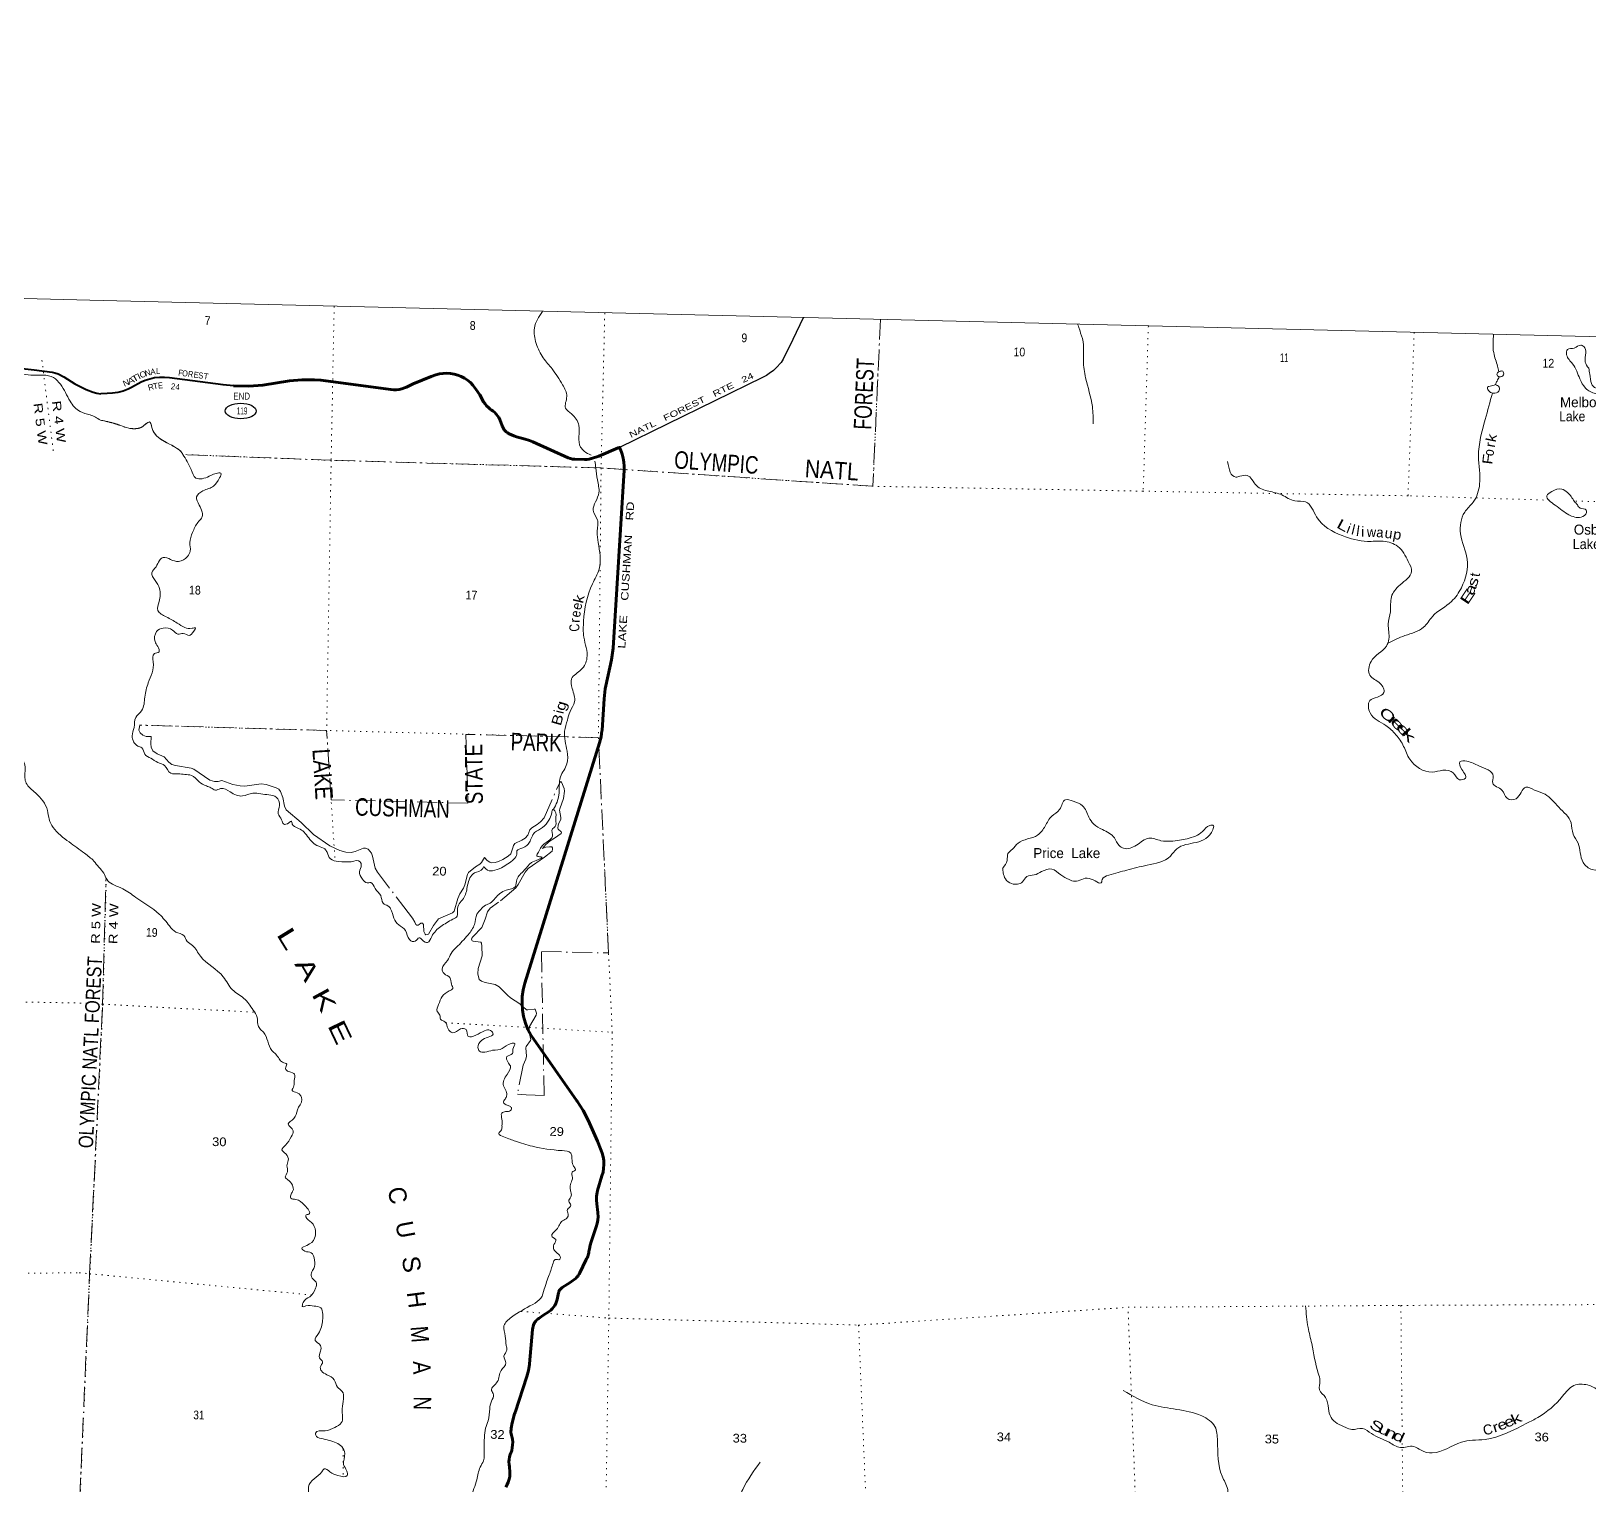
# Model space of a CAD drawing. Header units: feet. Extents: x -751810 to -497223, y -177792 to 12311.
# Drawn here: x -560806 to -529671, y -16741 to 12311 of the extents above; entities that cross this region are included whole.
import ezdxf
from ezdxf.enums import TextEntityAlignment as Align

# ---------------------------------------------------------------- set-up
doc = ezdxf.new("R2010")
doc.units = ezdxf.units.FT
doc.header["$LTSCALE"] = 80
doc.linetypes.add('DOT_DASHED', pattern=[7.7, 5, -1.2, 0.3, -1.2])
doc.linetypes.add('DOTTED', pattern=[1.5, 0.3, -1.2])
for name, color, linetype, lineweight in [('17', 7, 'Continuous', 25), ('23', 7, 'Continuous', 70), ('26', 7, 'Continuous', 40), ('29', 7, 'Continuous', 25), ('39', 7, 'Continuous', 13), ('4', 7, 'Continuous', 13), ('44', 7, 'DOT_DASHED', 13), ('6', 7, 'DOTTED', 25), ('7', 7, 'DOTTED', 13)]:
    doc.layers.add(name, color=color, linetype=linetype, lineweight=lineweight)
for name, color, linetype in [('27', 7, 'Continuous'), ('30', 7, 'Continuous'), ('41', 7, 'Continuous')]:
    doc.layers.add(name, color=color, linetype=linetype)

msp = doc.modelspace()

# ---------------------------------------------------------------- linework, layer by layer
at = {"layer": '17'}
msp.add_ellipse((-556616.65, 4719.72), major_axis=(-309.24, 1), ratio=0.500121, dxfattribs=at)
at = {"layer": '23'}
for points in [[(-551915.1, 5157.06), (-551974.66, 5234.89), (-552026.43, 5287.89), (-552083.45, 5335.18), (-552145.11, 5376.25), (-552210.72, 5410.65), (-552279.57, 5438), (-552350.9, 5458.01), (-552423.93, 5470.45), (-552497.86, 5475.19), (-552571.88, 5472.17), (-552643.71, 5461.73), (-552717.32, 5441.94), (-552813.29, 5406.46), (-553171.03, 5260.6), (-553304.08, 5199.25), (-553344.13, 5181.38), (-553396.83, 5163.56), (-553451.1, 5151.34), (-553506.36, 5144.87), (-553561.99, 5144.2), (-553617.38, 5149.35), (-555012.99, 5334.04), (-555144.4, 5344.84), (-555392.82, 5345.3), (-555639.93, 5319.79), (-556176.22, 5237.7), (-556457.43, 5214.43), (-556763.05, 5219.97)], [(-549612.68, -11881.95), (-549513.26, -11585.81), (-549493.14, -11518.59), (-549480.14, -11449.64), (-549474.43, -11379.7), (-549476.06, -11309.56), (-549476.79, -11300.67), (-549498.88, -11124.15), (-549505.26, -11048.56), (-549503.7, -10972.72), (-549494.22, -10897.46), (-549486.44, -10859.89), (-549396.44, -10566.37), (-549375.69, -10491.98), (-549362.83, -10415.83), (-549357.99, -10338.76), (-549361.24, -10261.6), (-549372.54, -10185.2), (-549391.76, -10110.41), (-549410.58, -10057.54), (-549488.2, -9872.52), (-549672.06, -9450.78), (-549772.76, -9256.43), (-549893.22, -9073.68), (-549898.54, -9066.49), (-550768.15, -7828.78), (-550813.36, -7757.93), (-550876.18, -7638.16), (-550926.14, -7512.47), (-550962.69, -7382.26), (-550985.43, -7248.94), (-550994.1, -7113.97), (-550988.62, -6978.83), (-550969.05, -6845.01), (-550935.59, -6713.97), (-549444.19, -1909.96), (-549413.94, -1791.63), (-549396.22, -1670.79), (-549395.11, -1658.23), (-549350.68, -1031.28), (-549345.53, -964.76), (-549329.41, -832.03), (-549317.61, -772.87), (-549203.8, -256.35), (-549171.24, -21.32), (-548953.82, 3538.31), (-548950.82, 3618.84), (-548956.26, 3699.24), (-548970.07, 3778.63), (-548992.1, 3856.14), (-549007.13, 3896.4), (-549034.66, 3966.1), (-549044.53, 3991.06), (-549069.54, 3980.58), (-549456.49, 3818.35), (-549606.99, 3769.07), (-549609.15, 3768.42), (-549652.96, 3757.9), (-549697.64, 3752.01), (-549742.68, 3750.82), (-549936.78, 3754.2), (-549939.48, 3754.33), (-549984.51, 3759.01), (-550028.81, 3768.37), (-550071.88, 3782.3), (-550780.76, 4101.59), (-550845.09, 4128.97), (-550929.49, 4155.87), (-551102.07, 4204.42), (-551160.46, 4224.14), (-551249.66, 4263.02), (-551260.92, 4268.97), (-551285.73, 4284.58), (-551308.77, 4302.69), (-551329.8, 4323.11), (-551348.57, 4345.62), (-551364.89, 4369.96), (-551365.38, 4370.88), (-551378.54, 4395.8), (-551388.64, 4420.88), (-551440.37, 4549.32), (-551459.51, 4587.99), (-551482.58, 4624.44), (-551509.34, 4658.28), (-551539.49, 4689.14), (-551572.7, 4716.67), (-551581.21, 4722.38), (-551606.46, 4739.33), (-551631.21, 4756.94), (-551667.3, 4786.65), (-551702.72, 4822.65), (-551734.19, 4862.15), (-551761.35, 4904.72), (-551838.91, 5043.08), (-551915.1, 5157.06)], [(-551319.77, -16785.77), (-551291.21, -16736.51), (-551268.82, -16684.37), (-551252, -16630.18), (-551240.93, -16574.52), (-551235.75, -16518.02), (-551236.49, -16461.28), (-551243.17, -16404.93), (-551247.9, -16380.72), (-551254.6, -16331.34), (-551256.11, -16281.54), (-551252.39, -16231.86), (-551243.51, -16182.83), (-551229.55, -16135), (-551222.06, -16115.03), (-551219.33, -16108.29), (-551201.13, -16054.46), (-551188.65, -15999.04), (-551182.04, -15942.61), (-551181.36, -15885.8), (-551186.63, -15829.23), (-551192.78, -15798.52), (-551197.79, -15773.45), (-551206.3, -15748.52), (-551206.68, -15747.41), (-551212.8, -15720.51), (-551216.09, -15693.12), (-551216.49, -15665.53), (-551214, -15638.05), (-551208.66, -15610.99), (-551208.3, -15609.6), (-551188.91, -15504.92), (-551142.13, -15321.02), (-551133.62, -15294.37), (-550900.21, -14578.81), (-550866.85, -14458.16), (-550846.29, -14334.68), (-550844.71, -14319.93), (-550785.29, -13633.78), (-550781.43, -13603.63), (-550774.45, -13574.05), (-550764.42, -13545.37), (-550751.44, -13517.89), (-550735.66, -13491.92), (-550717.25, -13467.73), (-550696.41, -13445.61), (-550673.38, -13425.79), (-550657.93, -13414.63), (-550575.26, -13358.02), (-550454.7, -13278.75), (-550421.1, -13252.46), (-550390.43, -13222.81), (-550363.03, -13190.11), (-550339.19, -13154.73), (-550319.18, -13117.06), (-550303.23, -13077.49), (-550292.11, -13039.14), (-550263.27, -12905.48), (-550260.4, -12890.62), (-550255.99, -12876.14), (-550250.09, -12862.21), (-550242.77, -12848.97), (-550234.1, -12836.56), (-550224.19, -12825.13), (-550213.13, -12814.8), (-550201.06, -12805.68), (-550192.49, -12800.31), (-550035.16, -12694.73), (-549980.95, -12659.87), (-549955.9, -12643.76), (-549930.95, -12624.2), (-549927.91, -12621.82), (-549902.32, -12597.03), (-549879.46, -12569.7), (-549870.29, -12556.06), (-549854.32, -12531.02), (-549841.95, -12506.06), (-549715.89, -12251.63), (-549703.61, -12226.85), (-549692.83, -12201.63), (-549681.65, -12175.48), (-549666.44, -12126.22), (-549660.35, -12101.08), (-549656.16, -12076.22), (-549647.1, -12022.33), (-549632.84, -11948.84), (-549612.68, -11881.95)]]:
    msp.add_lwpolyline(points, dxfattribs=at)
at = {"layer": '26'}
for points in [[(-561229.51, 5598.6), (-560745.26, 5543.28), (-560385.45, 5496.69), (-560331, 5484.58), (-560268.38, 5463.34), (-560149.48, 5399.82), (-559933.96, 5260.44), (-559707.63, 5149.26), (-559566.6, 5095.08), (-559496.01, 5076.92), (-559409.94, 5064.18)], [(-556763.05, 5219.97), (-556968.64, 5241.82), (-558040.17, 5382.1), (-558139.16, 5391.78), (-558238.62, 5391.06), (-558337.45, 5379.95), (-558434.59, 5358.57), (-558528.96, 5327.15), (-558604.82, 5293.5), (-558799.71, 5186.81), (-558870.05, 5152.98), (-558970.12, 5115.56), (-559073.57, 5088.81), (-559179.24, 5073.01), (-559285.98, 5068.35), (-559409.94, 5064.18)]]:
    msp.add_lwpolyline(points, dxfattribs=at)
at = {"layer": '29'}
msp.add_lwpolyline([(-545372.04, 6582.99), (-545579.49, 6147.2), (-545774.38, 5755.21), (-545816.92, 5687.87), (-545911.9, 5584.92), (-545968.29, 5531.49), (-546054.36, 5466.12), (-546110.75, 5432.49), (-546188.91, 5386.93), (-549044.53, 3991.06)], dxfattribs=at)
at = {"layer": '39'}
for points in [[(-573582.11, 7280.68), (-573154.33, 6860.13), (-573071.31, 6738.13), (-572936.29, 6605.31), (-572857.54, 6407.2), (-572650.16, 6110.2), (-572515.89, 5932.68), (-572233.38, 5819.43), (-571644.66, 5475.18), (-571068.6, 5209.53), (-570731.07, 5060.95), (-570425.83, 4861.91), (-570346.45, 4657), (-570252.67, 4595.05), (-570071.52, 4574.11), (-569843.74, 4568.6), (-569466.22, 4470.02), (-568957.56, 4500.52), (-568905.92, 4451.33), (-568840.14, 4403.93), (-568593.7, 4555.44), (-568079.25, 4569.71), (-567766.06, 4734.31), (-567589.04, 4832.43), (-567062.8, 4953.42), (-566832.45, 4982.14), (-566451.98, 5192.09), (-566027.03, 5409.43), (-565741.41, 5489.74), (-565419.69, 5557.4), (-564995.74, 5587.19), (-564573.22, 5528.26), (-563992.66, 5390.26), (-563535.02, 5383.23), (-563304.41, 5303.04), (-563069.31, 5376.07), (-562944.16, 5384.23), (-562459.27, 5441.31), (-561508.02, 5281.49), (-561383.62, 5368.31), (-561200.68, 5458.27), (-560811.81, 5438.18), (-560356.9, 5386.82), (-560219.9, 5253.62), (-560025.7, 4915.85), (-559829.39, 4709.14), (-559626.8, 4641.49), (-559423.13, 4537.55)], [(-550587.9, 6710.89), (-550745.46, 6378.47), (-550710.55, 6069.71), (-550570.75, 5781.29), (-550391.59, 5560.65), (-550183.94, 5242.85), (-550099.48, 5009.76), (-550123.55, 4778.57), (-550004.93, 4661.7), (-549860.08, 4433.61), (-549823.32, 3997.94), (-549752.35, 3916.14), (-549614.33, 3839.1)], [(-539825.46, 6257.94), (-539840.73, 6317.75), (-539866.31, 6388.47), (-539884.36, 6439.62), (-539890.38, 6451.66)], [(-539825.46, 6257.94), (-539811.76, 6224.4), (-539774.06, 5726.28), (-539729.72, 5381.11), (-539594.82, 4806.77), (-539578.62, 4462.09)], [(-531574.84, 6254.73), (-531573.09, 5885.64), (-531495.25, 5618.43), (-531467.03, 5505.15)], [(-529672.6, 5574.62), (-529742.85, 5698.7), (-529731.67, 5881.78), (-529773.74, 6007.38), (-529833.55, 6036.62), (-529961.24, 5976.41), (-530094.43, 5946.5), (-530114.28, 5844.13), (-529996.77, 5662.84), (-529849.17, 5360.18), (-529737.69, 5178.99), (-529534.45, 5072.73), (-529453.72, 5091.47), (-529425.06, 5121.18), (-529518.66, 5173.16), (-529617.56, 5267.53), (-529652.53, 5455.44), (-529672.6, 5574.62)], [(-531461.05, 5403.72), (-531506.42, 5318.53), (-531537.77, 5248.59)], [(-531467.03, 5505.15), (-531392.5, 5513.92), (-531377.66, 5441.16), (-531460.75, 5402.33), (-531508.13, 5453.5), (-531467.03, 5505.15)], [(-531599.47, 5078.74), (-531742.76, 4549.25), (-531875.88, 3820.48), (-531853.39, 3256.16), (-531982.13, 2899.9), (-532152.46, 2697.43), (-532234.24, 2265.84), (-532102.19, 1760.03), (-532218.55, 1188.05), (-532416.25, 913.56), (-532795.31, 614.02), (-532973.92, 397.6), (-533346.69, 230.88), (-533685.93, 77.19)], [(-531537.77, 5248.59), (-531464.28, 5196.96), (-531469.71, 5114.47), (-531584.96, 5076.2), (-531678.48, 5132.21), (-531695.43, 5198.96), (-531644.91, 5214.2), (-531537.77, 5248.59)], [(-559423.11, 4537.54), (-559055.3, 4442.61), (-558897.43, 4387.5), (-558575.38, 4410.09), (-558471.47, 4490.86), (-558443.16, 4500.44), (-558398.39, 4415.07), (-558336.6, 4266.97), (-557941.04, 4004.3), (-557794.32, 3884.93), (-557773.85, 3850.71)], [(-557773.85, 3850.71), (-557609.09, 3549.39), (-557513.48, 3380.56), (-557249.54, 3414.24), (-557057.41, 3481.38), (-557013.29, 3474.57), (-557038.93, 3386.4), (-557160.44, 3217.32), (-557373.16, 3122.34), (-557499.83, 3003.7), (-557446.39, 2837.62), (-557398.56, 2578.99), (-557472.39, 2493.67), (-557578.38, 2292.1), (-557634.12, 2089.65), (-557624.96, 1920.31), (-557681.12, 1810.52), (-557859.67, 1714.94), (-558019.87, 1751.97), (-558165.92, 1792.77), (-558241.35, 1731.65), (-558309.82, 1607.97), (-558396.3, 1488.64), (-558326.57, 1334.36), (-558238.93, 1169.69), (-558249.34, 914.09), (-558272.51, 735.25), (-558105.87, 605.46), (-557888.84, 482.86), (-557733.56, 393.55), (-557589.07, 378.95), (-557520.63, 383.8), (-557553.86, 321.94), (-557649.91, 230.97), (-557765.78, 273.27), (-557874.55, 261.06), (-557979.72, 341.44), (-558170.03, 381.01), (-558297.85, 312.74), (-558329.44, 111.89), (-558274.86, 12.25), (-558250.52, -92.9), (-558343.63, -129.55), (-558366.49, -290.28), (-558390.45, -515.43), (-558464.18, -711.52), (-558533.39, -996.31), (-558598.38, -1269.09), (-558715.32, -1406.02), (-558748.88, -1604.83), (-558785.98, -1775.37), (-558672.84, -1976.73), (-558595.04, -2012.33), (-558534.88, -2138.24), (-558415.64, -2218.87), (-558272.32, -2301.92), (-558138.7, -2364.67), (-558016.69, -2517.85), (-557868.1, -2528.49), (-557733.69, -2544.93), (-557599.31, -2563.38), (-557450.69, -2688.82), (-557303.38, -2773.96), (-557211.52, -2809.8), (-557123.92, -2859.66), (-557018.79, -2825.24), (-556826.96, -2893.03), (-556581.07, -2973.84), (-556377.08, -2918.98), (-556216.47, -2931.85), (-556058.01, -2952.73), (-555904.05, -3001.74), (-555840.46, -3161.95), (-555867.44, -3328.65), (-555799.21, -3452.69), (-555764.41, -3533.86), (-555655.44, -3509.57), (-555610.7, -3480.14), (-555585.51, -3534.96), (-555490.32, -3611.13), (-555378.81, -3673.5), (-555185.65, -3898.4), (-555058.34, -3977.15), (-554938.68, -4033.61), (-554891.55, -4098.88), (-554825.43, -4228.93), (-554659.52, -4284.18), (-554412.32, -4288.49)], [(-549538.23, 3714.7), (-549518.85, 3581.78), (-549488.76, 3343.6), (-549456.97, 3087.26), (-549524.39, 2907.17), (-549573.58, 2734.82), (-549488.36, 2546.03), (-549492.54, 2302.41), (-549471.98, 2094.6), (-549455.04, 1558.57), (-549586.69, 1266.82), (-549764.4, 516.66), (-549757.73, 202.35), (-549696.61, -219.64), (-549809.08, -447.29), (-550005.29, -635.2), (-549992.49, -826.76), (-549944.76, -1091.43), (-550035.17, -1288.27), (-550087.68, -1458.92), (-550143.8, -1678.08), (-550094.39, -2079.73), (-550096.66, -2329.43), (-550225.83, -2593.04), (-550256.16, -2955.03), (-550294.78, -3097.36), (-550363.63, -3239.16)], [(-536891.63, 3708.39), (-536728.06, 3399.41), (-536645.38, 3414.09), (-536502.35, 3431.74), (-536314.84, 3229.08), (-536067.49, 3116.02), (-535805.39, 3042.98), (-535548.13, 2921.69), (-535331.35, 2901.8), (-535111.33, 2601.91), (-534599.03, 2230.47), (-534096.45, 2112.96), (-533782.79, 2115.56), (-533489.01, 2013.77), (-533279.07, 1712.04), (-533214.12, 1513.53), (-533441.87, 1245.6), (-533616.88, 1004.95), (-533638.03, 709.25), (-533680.53, 458.24), (-533667.52, 161.95), (-533718.2, 19.84), (-534024.98, -284.99), (-534047.83, -562.53), (-533841.58, -727.24), (-533766.27, -907.8), (-533896.45, -996.16), (-534048.46, -1068.04), (-534040.61, -1313.89), (-533729.26, -1563), (-533527.41, -1749.8), (-533372.57, -1982.09), (-533250.34, -2240), (-532804.4, -2495.49), (-532588.7, -2460.98), (-532380.51, -2512.94), (-532254.17, -2648.06), (-532139.09, -2619.86), (-532208.51, -2447.45), (-532248.06, -2291.69), (-532111.15, -2279.97), (-531867.52, -2374.84), (-531583.5, -2577.16), (-531591.92, -2715.98), (-531407.39, -2858.16), (-531305.64, -3021.06), (-531126.88, -3030.21), (-530931.95, -2799.98), (-530755.99, -2855.41), (-530546.34, -2939.62), (-530273.35, -3198.14), (-530025.43, -3512.61), (-529987.03, -3734.83), (-529887.6, -3915.81), (-529785.63, -4300.25), (-529603.15, -4444.41), (-529361.77, -4436.52), (-529070.29, -4437.57), (-528846.34, -4507.93), (-528546.51, -4624.98)], [(-529965.44, 2917.16), (-530095.15, 3090.61), (-530212.59, 3159.12), (-530408.4, 3112.18), (-530510.41, 3025.33), (-530342.75, 2837.12), (-530072.6, 2647.13), (-529824.12, 2600.51), (-529720, 2693.36), (-529723.22, 2739.74), (-529843.19, 2778.08), (-529900.33, 2845.53), (-529965.44, 2917.16)], [(-561084.68, -2124.62), (-560929.14, -2358.94), (-560931.18, -2611.01), (-560904.64, -2716.29), (-560718.25, -2912.77), (-560479.88, -3263.32), (-560444.4, -3439.33), (-560366.35, -3601.87), (-560048.39, -3893.14), (-559739.47, -4119.73), (-559638.49, -4195.93)], [(-541387.36, -4414.51), (-541298.28, -4260.97), (-541281.9, -4126.32), (-541191.95, -4039.27), (-541079.31, -3918.37), (-540688.53, -3756), (-540538.67, -3575.33), (-540406.59, -3376.22), (-540249.5, -3242), (-540133.6, -3048.66), (-539977.32, -3079.57), (-539789.89, -3169.44), (-539663.12, -3397.22), (-539567.03, -3537.86), (-539391.96, -3645.64), (-539153.55, -3810.91), (-539059.71, -3965.61), (-538970.17, -4019.53), (-538713.79, -3957.53), (-538466.15, -3818.85), (-538223.73, -3867.38), (-538028.92, -3878.82), (-537849.67, -3859.79), (-537702.4, -3830.13), (-537392.29, -3682.46), (-537245.48, -3562.16), (-537175.21, -3567.41), (-537186.64, -3647.77), (-537520.69, -3901.77), (-537906.87, -4029.99), (-538036, -4174.76), (-538501.53, -4357.99), (-538905.27, -4455.7), (-539266.88, -4558.16), (-539399.07, -4646.49), (-539407.91, -4692.66), (-539657.99, -4621.84), (-539942.43, -4679.33), (-540060.46, -4645.05), (-540225.64, -4547.51), (-540402.65, -4435.67), (-540608.57, -4486.47), (-540760.48, -4552.3), (-540905.8, -4586.02), (-540990, -4689.29), (-541207.74, -4725.78), (-541332.74, -4628.94), (-541376.92, -4509.35), (-541387.46, -4420.55)], [(-554412.32, -4288.49), (-554229.4, -4289.66), (-554206.45, -4358.53), (-554242.83, -4486.8), (-554185.06, -4634.83), (-554091.87, -4710.97), (-554019.42, -4706.19), (-553928.94, -4822.57), (-553818.77, -4963.45), (-553769.14, -5117.38), (-553671.6, -5173.46), (-553622.25, -5226.68), (-553555.16, -5417.17), (-553456.88, -5547.78), (-553324.16, -5662.88), (-553242.85, -5845.55), (-553128.78, -5875.74), (-553049.19, -5806.63), (-552987.65, -5852.01), (-552881.96, -5902.19), (-552799.5, -5782.78), (-552619.19, -5584.51), (-552375.39, -5435.69), (-552291.92, -5374.71), (-552283.24, -5219.78), (-552148.7, -4994.54), (-552082.29, -4756.02), (-551945.43, -4512.69), (-551781.02, -4420.89), (-551762.38, -4388.99), (-551714.87, -4432.11), (-551586.83, -4468.58), (-551406.86, -4407.27), (-551158.67, -4236.36), (-551096.65, -4136.74), (-551095.54, -4072.31), (-550979.92, -4011.89), (-550847.31, -3899.4), (-550743.48, -3705.84), (-550582.94, -3605.92), (-550457.73, -3455.04), (-550401.01, -3313.03), (-550375.69, -3242.98), (-550339.92, -3267.77), (-550320.89, -3447.35), (-550329.3, -3586.17), (-550388.41, -3633.48), (-550386.91, -3780.53), (-550466.88, -3871.78), (-550611.75, -3996.14), (-550667.81, -4099.9), (-550701.14, -4167.8), (-550647.22, -4188.87), (-550595.07, -4195.82), (-550664.26, -4244.97), (-550808.03, -4304.9), (-550949.39, -4459.54), (-551097.34, -4646.28), (-551127.83, -4782.71), (-551314.07, -4858.01), (-551529.87, -5015.38), (-551634.16, -5118.29), (-551727.33, -5158.96), (-551817.18, -5239.98), (-551895.21, -5335.29), (-551944.99, -5541.87), (-552073.18, -5749.1), (-552308.72, -6002.8), (-552411.25, -6119.84), (-552482.07, -6263.62), (-552593.42, -6426.83), (-552550.87, -6524.24), (-552437.66, -6604.76), (-552403.72, -6736.27), (-552379.05, -6821.28), (-552450.25, -6870.4), (-552588.85, -6980.77), (-552664.03, -7144.61), (-552692.47, -7279.06), (-552637.48, -7354.53), (-552620.77, -7435.39), (-552535.21, -7487.23), (-552473.25, -7625.26), (-552382.15, -7705.39), (-552222.03, -7629.63), (-552113.67, -7641.59), (-552067.79, -7779.34), (-551920.63, -7755.72), (-551742.18, -7666.18), (-551625.47, -7660.16), (-551572.45, -7733.58), (-551669.96, -7792.31), (-551803.81, -7860.47), (-551874.59, -8002.23), (-551845.66, -8073.23), (-551739.41, -8091.19), (-551583.97, -8053.62)], [(-554893.7, -14541.62), (-555004.9, -14461.14), (-555025.9, -14396.32), (-554981.73, -14282.29), (-555040.68, -14202.72), (-555022.35, -14072.13), (-555024.34, -13953.26), (-555129.2, -13854.76), (-555064.51, -13716.92), (-554981.57, -13452.51), (-554977.42, -13327.71), (-555013.54, -13206.24), (-555151.59, -13167.59), (-555312.34, -13162.78), (-555378.97, -13179.74), (-555369.51, -13097.33), (-555238.85, -12980.78), (-555121.4, -12813.64), (-555111.25, -12690.96), (-555186.28, -12611.11), (-555202.53, -12504.08), (-555154.83, -12418.31), (-555141.91, -12251.37), (-555209.7, -12101.15), (-555333.82, -12070.79), (-555397.17, -12013.3), (-555295.64, -11954.65), (-555140.45, -11814.35), (-555121.85, -11667.65), (-555201.39, -11499.1), (-555313.97, -11382.34), (-555315.53, -11356.13), (-555254.79, -11331.01), (-555338.24, -11156.35), (-555513.13, -11038.5), (-555615.15, -11008.53), (-555609.78, -10930.07), (-555572.47, -10864.26), (-555675.22, -10642.94), (-555726.65, -10593.71), (-555682.54, -10483.71), (-555692.53, -10362.69), (-555666.65, -10260.43), (-555714.62, -10126.66), (-555793.66, -10046.74), (-555723.74, -9955.31), (-555606.22, -9784.15), (-555568.04, -9668), (-555670.2, -9529.27), (-555553.78, -9422.54), (-555484.38, -9244.5), (-555394.48, -9042.64), (-555488.6, -8904.05), (-555586.32, -8858.04), (-555554.62, -8767.96), (-555548.77, -8661.32), (-555540.6, -8536.59), (-555654.26, -8482.25), (-555723.53, -8418.61), (-555697.96, -8334.46), (-555779.7, -8294.77), (-555848.91, -8227.1), (-555917.69, -8135.28), (-555992.79, -8059.45), (-556163.43, -7693.95), (-556236.55, -7620.17), (-556275.33, -7536.92), (-556287.09, -7401.78), (-556368.94, -7251.32), (-556551.91, -7018.53), (-556782.18, -6847.36), (-556964.7, -6588.4), (-557422.05, -6177.63), (-557583.19, -5961.34), (-557686.32, -5878.98), (-557754.73, -5765), (-557912.36, -5695.8), (-558040.89, -5570.7), (-558243.96, -5337.57), (-558714.64, -5001.09), (-558973.04, -4829.42), (-559178.53, -4737.23), (-559295.41, -4636.51), (-559355.68, -4516.63), (-559456.14, -4396.05), (-559554.56, -4273.5), (-559639.84, -4194.86)], [(-551583.97, -8053.62), (-551388.44, -8022.78), (-551211.76, -7919.11), (-551141.45, -7922.35), (-551177.55, -8034.51), (-551187.11, -8122.96), (-551296.71, -8183.49), (-551280.42, -8288.5), (-551225.52, -8370.02), (-551292.74, -8538.03), (-551364.97, -8764.35), (-551312.57, -8874.02), (-551302.17, -8970.88), (-551331.34, -9030.79), (-551364.7, -9100.7), (-551313.18, -9143.89), (-551237.29, -9173.41), (-551203.81, -9214.28), (-551243, -9272), (-551325.57, -9280.63), (-551398.48, -9311.59), (-551396.53, -9432.47), (-551394.75, -9563.41), (-551406.22, -9645.78), (-551457.7, -9717.39), (-551356.38, -9787.63), (-551124.63, -9872.23), (-550786.64, -9974.79), (-550193.06, -10061.65), (-550021.08, -10115), (-549998.18, -10185.89), (-549986.45, -10323.04), (-549953.36, -10386.06), (-549928.27, -10446.91), (-549993.41, -10494.12), (-549987.16, -10598.96), (-550017.2, -10709.2), (-550031.3, -10827.79), (-550012.58, -10908.67), (-550015.9, -10985.15), (-550059.66, -11075.02), (-550016.76, -11152.3), (-550086.61, -11239.7), (-550072.08, -11330.59), (-550095.57, -11410.74), (-550182.89, -11461.58), (-550306.58, -11640.69), (-550401.2, -11765.93), (-550367.69, -11804.78), (-550320.05, -11839.85), (-550355.94, -11939.93), (-550355.66, -12040.63), (-550290.47, -12108.23), (-550227.75, -12201.97), (-550240.36, -12233.97), (-550328.89, -12238.47), (-550372.31, -12308.21), (-550450.71, -12542.49), (-550550.17, -12832.79), (-550615.51, -13008.89), (-550780.51, -13134.92), (-551205.04, -13389.35), (-551354.79, -13563.98), (-551328.2, -13771.89), (-551309.3, -13959.52), (-551296.72, -14046.34), (-551355.13, -14170.2), (-551315.24, -14305.83), (-551412.29, -14455.2), (-551488.54, -14681.46), (-551602.08, -14854.7), (-551561.33, -14940), (-551605.74, -15068.12), (-551638.58, -15224.65), (-551672.77, -15459.69), (-551723.59, -15609.86), (-551746.86, -15794.75), (-551750.83, -16026.29), (-551766.93, -16261.66), (-551829.36, -16385.44), (-551898.03, -16638.01), (-552010.69, -16994.55), (-552026.44, -17209.78), (-551973.16, -17502.74), (-552021.24, -17844.29), (-552109.65, -18076.38), (-552242.66, -18329.84), (-552218.53, -18563.89), (-552124.03, -18680.34), (-552082.65, -18729.39), (-552104.81, -19083.48), (-552082.51, -19307.43), (-552023.21, -19483.68), (-552089.63, -19722.19), (-552150.01, -19844), (-552161.79, -19944.5), (-552025.44, -19964.99)], [(-535332.44, -13164.35), (-535282.43, -13594.53), (-535210.19, -13916.35), (-535078.82, -14509.35), (-535045.5, -14659.12), (-535053.04, -14840.32), (-534931.33, -14997.89), (-534875.12, -15212.59), (-534824.32, -15394.95), (-534530.37, -15596.23), (-534406.35, -15634.96), (-534194.6, -15612.97), (-534017.51, -15717.23), (-533664.64, -15889.46), (-533437.25, -15994.72), (-533169.14, -15971.82), (-533025.74, -16049.22), (-532801.39, -16104.05), (-532217.62, -15889.95), (-531999.49, -15849.94), (-531743.56, -15832.85), (-530910.11, -15508.85), (-530690.53, -15394.32), (-530195.23, -14968.9), (-529969.71, -14755.76), (-529697.81, -14745.03), (-529474.8, -14868.34), (-529228.67, -15044.49), (-529122.33, -14957.94), (-528939.12, -14850.75), (-528834.53, -14827.29), (-528812.1, -14826.98), (-528785.07, -14827.29)], [(-553622.19, -23078.46), (-553628.51, -22944.05), (-553670.3, -22919.15), (-553720.13, -22894.11), (-553770.94, -22808.64), (-553797.44, -22830.33), (-553784.86, -22917.16), (-553802.98, -23035.67), (-553824.18, -23099.75), (-553841.75, -23069.23), (-553848.1, -22970.43), (-553887.63, -22931.48), (-553921.97, -22940.95), (-553927.1, -23005.31), (-553916.25, -23075.99), (-553993.17, -23106.88), (-554113.86, -23110.82), (-554251.43, -23043.98), (-554427.7, -23006.67), (-554500.09, -22890.61), (-554571.12, -22929.65), (-554639.53, -22932.49), (-554683.01, -23006.25), (-554774.93, -23091.26), (-554882.42, -23145.78), (-554929.99, -23223.5), (-555003.16, -23387.38), (-555105.55, -23496.36), (-555329.98, -23571.01), (-555569.16, -23685.67), (-555746.78, -23726.89), (-555798.76, -23709.87), (-555668.82, -23635.6), (-555394.26, -23451.06), (-555313.7, -23325.58), (-555364.27, -23226.01), (-555435.2, -23142.2), (-555508.92, -22869.02), (-555600.69, -22710.33), (-555507.88, -22339.35), (-555531.76, -22208.02), (-555455.75, -21995.85), (-555277.03, -21890.21), (-555151.98, -21749.39), (-555240.97, -21663.25), (-555346.25, -21588.91), (-555358.25, -21351.05), (-555316.17, -21124.19), (-555364.28, -20881.67), (-555440.35, -20628.59), (-555513.02, -20528.64), (-555442.35, -20276.1), (-555375.55, -20132.25), (-555424.29, -19809.16), (-555460.51, -19576.91), (-555593.62, -19483.97), (-555678.69, -19403.94), (-555600.2, -19399.26), (-555422.97, -19380.19), (-555380.8, -19266.13), (-555416.16, -18983.55), (-555523.45, -18909.17), (-555548.37, -18838.25), (-555489.15, -18784.9), (-555502.05, -18716.2), (-555594.92, -18621.94), (-555546.48, -18493.88), (-555430.66, -18304.56), (-555401.22, -18111.73), (-555311.98, -17714.5), (-555343, -17530.69), (-555345.5, -17442.02), (-555298.16, -17025.94), (-555261.93, -16905.73), (-555263.84, -16782.84), (-555150.44, -16617.65), (-554995.31, -16481.38), (-554950.06, -16421.75), (-554834.46, -16480.15), (-554672.92, -16555.47), (-554489.99, -16556.64), (-554496.48, -16465.9), (-554560.56, -16333.87), (-554536.66, -16112.74), (-554598.66, -15976.72), (-554707.95, -15902.32), (-555008, -15814.52), (-555117.47, -15750.18), (-555122.74, -15705.78), (-554926.96, -15660.85), (-554738.85, -15593.63), (-554606.63, -15503.29), (-554589.73, -15221.61), (-554593.74, -14869.09), (-554682.83, -14788.99), (-554746.7, -14644.88), (-554893.7, -14541.62)], [(-538979.08, -14856.91), (-538400.91, -15138.87), (-537409.64, -15363.57), (-537143.92, -15577.65), (-537094.42, -15856.45), (-537000.09, -16569.04), (-536890.02, -16832.79), (-536825.7, -17067.53), (-536601.33, -17113.73), (-536303.63, -17338.45), (-535589.72, -17793.96), (-534936.6, -18042.98), (-534422.97, -17985.46), (-534163.64, -18102.76), (-533700.16, -18390.78), (-533585.42, -18616.34), (-533400.09, -18945.84), (-533239.16, -19057.39), (-533101.56, -19122.22), (-532893.81, -19433.99), (-532567.82, -19767.95), (-532300.38, -19881.36), (-532009.59, -19805.86), (-531566.28, -19628.29), (-531237.68, -19692.42), (-530863.1, -19771.44), (-530567.74, -19663.8), (-530077.5, -19680.39), (-529395.54, -19537.18), (-529174.12, -19520.89), (-528894.97, -19513.29)], [(-546236.84, -16285.41), (-546581.97, -16833.26), (-546731.47, -17110.61), (-546946.05, -17314.32), (-547178.15, -17719.13), (-547222.03, -18050.68), (-547207.05, -18232.21), (-547189.54, -18500.38), (-547175.9, -18760.43), (-546997.43, -19138.14), (-546879.48, -19528.9), (-546891.97, -19905.31), (-547009.06, -20285.94), (-547072.39, -20578.89), (-547032.73, -20845.43), (-546847.91, -21321.95), (-546767.56, -21677.82), (-546704.82, -22122), (-546623.58, -22425.51), (-546586.09, -22818.9), (-546550.07, -23180.04), (-546366.75, -23392.69), (-546235.7, -23615.67), (-545778.86, -24077.19), (-545730.54, -24187.08), (-545295.65, -24723.33), (-545168.27, -24863.98), (-544929.34, -25385.43), (-544956.08, -25721.35)]]:
    msp.add_spline(points, degree=3, dxfattribs=at)
at = {"layer": '4'}
msp.add_lwpolyline([(-745759.2, 12310.88), (-714696.48, 11306.43), (-683632.43, 10344.71), (-652567.08, 9425.72), (-621500.49, 8549.46), (-590432.73, 7715.93), (-559363.85, 6925.15), (-528293.92, 6177.09), (-497222.97, 5471.78), (-501256.99, -177792.42), (-532580.02, -177081.38), (-563902.02, -176327.26), (-595222.97, -175530.05), (-626542.79, -174689.77), (-657861.41, -173806.4), (-689178.81, -172879.95), (-720494.9, -171910.43), (-751809.61, -170897.82)], close=True, dxfattribs=at)
msp.add_lwpolyline([(-745759.2, 12310.88), (-714696.48, 11306.43), (-683632.43, 10344.71), (-652567.08, 9425.72), (-621500.49, 8549.46), (-590432.73, 7715.93), (-559363.85, 6925.15), (-528293.92, 6177.09), (-497222.97, 5471.78), (-501256.99, -177792.42), (-532580.02, -177081.38), (-563902.02, -176327.26), (-595222.97, -175530.05), (-626542.79, -174689.77), (-657861.41, -173806.4), (-689178.81, -172879.95), (-720494.9, -171910.43), (-751809.61, -170897.82)], close=True, dxfattribs=at)
at = {"layer": '44'}
for points in [[(-543830.66, 6545.81), (-543980.56, 3215.49), (-549414.31, 3581.97), (-554809.51, 3734.29), (-557774.81, 3850.35)], [(-558635.35, -1558.56), (-558651.5, -1657.64), (-558626.48, -1711.64), (-558572.63, -1759.99), (-558508.57, -1785.55), (-558405.85, -1787.82), (-558416.31, -1930.46), (-558409.19, -1997.84), (-558374.39, -2074.26), (-558284.63, -2128.56), (-558144.68, -2194.03), (-558052.22, -2295.13), (-557994.03, -2342.24), (-557919.19, -2363.91), (-557610.39, -2415.09), (-557555.56, -2437.12), (-557235.66, -2658.8), (-557142.06, -2685.6), (-557066.87, -2686.67), (-556991.97, -2666.18), (-556777.69, -2745.36), (-556627.67, -2774.35), (-556534.55, -2781), (-556209.26, -2733.74), (-556108.84, -2743.29), (-555905.97, -2809.86), (-555852.37, -2840.21), (-555821.72, -2885.29), (-555778.61, -3006.85), (-555741.9, -3178.14), (-555708.21, -3253.91), (-555410.16, -3503.97), (-555160.25, -3740.9), (-554835.61, -3967.4), (-554634.41, -4063.37), (-554519.11, -4094.43), (-554408.7, -4103.59), (-554328.43, -4085.55), (-554161.44, -4018.48), (-554124.45, -4014.56), (-554071.24, -4038.96), (-554003.86, -4114.53), (-553980.33, -4176.51), (-553927.12, -4418.34), (-553881.31, -4495.55), (-553356.99, -5189.3), (-553182.15, -5418.93), (-553137.8, -5496.58), (-553116.18, -5540.94), (-553097.12, -5553.22), (-553072.94, -5553.14), (-553052.99, -5542.05), (-553014.18, -5515.43), (-552983.65, -5515.48), (-552963.19, -5543.16), (-552953.77, -5685.16), (-552932.15, -5735.07), (-552913.86, -5749.49), (-552866.48, -5737.41), (-552762.79, -5562.6), (-552663.87, -5431.97), (-552382.28, -5309.09), (-552350.89, -5273.85), (-552276.16, -5023.95), (-552237.05, -4931.94), (-552163.84, -4815.13), (-552139.49, -4752.23), (-552086.69, -4541.14), (-552061.89, -4505.97), (-551926.93, -4387.69), (-551840.17, -4339.57), (-551806.67, -4305.83), (-551746.56, -4206.53), (-551691.08, -4262.09), (-551640.62, -4297.42), (-551599.23, -4312.41), (-551534.19, -4306.29), (-551465.46, -4284.11), (-551376.38, -4240.85), (-551270.34, -4175.4), (-551221.43, -4133.59), (-551177.07, -4011.81), (-551165.03, -3964.63), (-551135.26, -3922.18), (-550995.09, -3854.83), (-550932.22, -3815.98), (-550880.6, -3756.74), (-550840.53, -3650.97), (-550799.19, -3611.87), (-550691.66, -3545.58), (-550624.03, -3489.85), (-550554.37, -3409.75), (-550259.02, -2742.12), (-550239.07, -2706.67), (-550211.74, -2686.82)], [(-549466.53, -1808.69), (-552115.19, -1743.18), (-552076.86, -3118.62), (-554810.27, -3052.2), (-554900.09, -1665.78), (-558635.35, -1558.56)], [(-551086.38, -8931.59), (-550911.21, -8947.12), (-550554.23, -8958.21), (-550607.4, -6083.01), (-549265.45, -6111.7), (-549466.53, -1808.69)], [(-550211.74, -2686.82), (-550202.48, -2695.58), (-550154.81, -2824.26), (-550148.45, -2877.37), (-550162.3, -3026.16), (-550241.3, -3229.72), (-550245.56, -3259.59), (-550219.97, -3405.55), (-550220.37, -3439.25), (-550267.08, -3537), (-550272.72, -3556.82), (-550277.34, -3626.85), (-550272.1, -3639.34), (-550211.93, -3691.19), (-550204.69, -3705.23), (-550212.49, -3722.25), (-550345.64, -3818.84), (-550430.61, -3872), (-550517.08, -3943), (-550583.6, -4025.09), (-550519.94, -3998.12), (-550442.25, -3987.38), (-550400.96, -3992.69), (-550386.82, -4010.67), (-550382.39, -4036.19), (-550394.29, -4075.35), (-550543.69, -4195.92), (-550868.52, -4422.23), (-550932.82, -4496.55), (-551072.51, -4746.14), (-551120.18, -4810.48), (-551465.35, -5098.17), (-551634.02, -5213.17), (-551685.02, -5289.71), (-551729, -5438.48), (-551797.55, -5604.75), (-551976.03, -5788.89), (-551995.24, -5812.95), (-552001.53, -5835.48), (-552000.42, -5853.23), (-551991.56, -5868.76), (-551974.17, -5877.81), (-551815.31, -5897.41), (-551802.54, -5913.13), (-551794.78, -5975.26), (-551789.24, -6168.28), (-551872.45, -6419.37), (-551878.49, -6531.02), (-551847.94, -6639.25), (-551806.43, -6676.34), (-551732.16, -6704.19), (-551533.15, -6739.57), (-551448.9, -6786.16), (-551287, -6953.47), (-551222.19, -7005.81), (-551040.11, -7129.96), (-550906.16, -7245.67), (-550878.79, -7250.41), (-550751.85, -7234.88), (-550733.62, -7237.34), (-550725.24, -7251.52), (-550707.22, -7315.86), (-550714.98, -7353.02), (-550847.74, -7583.21), (-550854.72, -7608.97), (-550842.66, -7729.97), (-550819.75, -7845.01), (-550822.66, -7859.2), (-550911.49, -7980.9), (-550919.84, -8005.98), (-550906.78, -8171.71), (-550917.87, -8233.28), (-550974.1, -8356.94), (-551086.38, -8931.59)], [(-550259.02, -2742.12), (-550239.07, -2706.67), (-550224.1, -2692.25), (-550211.74, -2686.82)], [(-559862.25, -17645.37), (-559637.68, -12521.54), (-559378.49, -7136.49), (-559309.03, -4610.09)]]:
    msp.add_lwpolyline(points, dxfattribs=at)
msp.add_spline([(-559423.14, 4537.55), (-559055.3, 4442.61), (-558897.43, 4387.5), (-558575.38, 4410.09), (-558471.47, 4490.86), (-558443.16, 4500.44), (-558398.39, 4415.07), (-558336.6, 4266.97), (-557941.04, 4004.3), (-557794.32, 3884.93), (-557773.85, 3850.71)], degree=3, dxfattribs=at)
at = {"layer": '6'}
msp.add_lwpolyline([(-559309.14, -4614.27), (-559378.49, -7136.49), (-559637.68, -12521.54), (-559862.25, -17645.37), (-560289.96, -30475.21)], dxfattribs=at)
at = {"layer": '7'}
for p, q in [((-554749.63, 6811.36), (-554778.39, 5333.44)), ((-549340.59, 6679.16), (-549414.31, 3581.97)), ((-543830.66, 6545.81), (-543980.56, 3215.49)), ((-538475.17, 6417.52), (-538578.4, 3117.43)), ((-533161.91, 6291.49), (-533284.7, 3025.29)), ((-560590.45, 5735.4), (-560363.53, 3919.13)), ((-554778.39, 5333.44), (-554809.51, 3734.29)), ((-554778.37, 5334.29), (-554778.39, 5333.44)), ((-554809.51, 3734.29), (-557774.81, 3850.35)), ((-529188.32, 2896.88), (-529967.71, 2921.32)), ((-549466.53, -1808.69), (-550171.57, -1790.15)), ((-559711.53, -7114.01), (-559670.47, -7116.78)), ((-552523.89, -7506.47), (-549191.55, -7696.48)), ((-562307.28, -12523.48), (-559844.98, -12502.92)), ((-533427.45, -13155.01), (-533403.36, -15640.4)), ((-554567.98, -16027.57), (-554569.12, -16588.05))]:
    msp.add_line(p, q, dxfattribs=at)
for points in [[(-554809.51, 3734.29), (-554900.09, -1665.78), (-554731.29, -4276.63)], [(-530455.36, 2936.6), (-533284.7, 3025.29), (-538578.4, 3117.43), (-543980.56, 3215.49), (-549414.31, 3581.97), (-554809.51, 3734.29), (-554809.51, 3734.29)], [(-549414.31, 3581.97), (-549466.53, -1808.69), (-549191.55, -7696.48), (-549259.32, -13407.11), (-549335.07, -18293.85), (-549599.51, -23515.67), (-549602.91, -25959.81)], [(-564949.14, -11.59), (-564738.83, -1767.29), (-564501.75, -3485.02), (-564629.69, -7023.09), (-559711.53, -7114.01)], [(-550489.75, -1781.78), (-554900.09, -1665.78), (-558740.32, -1554.43)], [(-559399.06, -7135.1), (-559378.49, -7136.49), (-556339.68, -7296.68)], [(-559844.98, -12502.92), (-559637.68, -12521.54), (-555210.64, -12946.41)], [(-551018.42, -13274.93), (-549259.32, -13407.11), (-544268.01, -13548.37), (-538882.2, -13192.99), (-533427.45, -13155.01), (-528745.6, -13135.86)], [(-538968.83, -39435.4), (-539027.94, -34589.58), (-538965.92, -29096.37), (-538822.83, -23799.93), (-538677.04, -18463.26), (-538882.2, -13192.99)], [(-544268.01, -13548.37), (-544069.4, -18262.65), (-544226.8, -23572.94), (-544216.38, -27732.42)], [(-533401.89, -15792.53), (-533375.9, -18472.96), (-533429.51, -22181.56)]]:
    msp.add_lwpolyline(points, dxfattribs=at)

# ---------------------------------------------------------------- texts
at = {"layer": '17', "width": 0.85}
msp.add_text('END', height=140, dxfattribs=at).set_placement((-556766.82, 4946.89))
at = {"layer": '17', "width": 0.55}
msp.add_text('119', height=140, dxfattribs=at).set_placement((-556590.05, 4651.41), align=Align.CENTER)
at = {"layer": '17', "width": 1.3}
msp.add_text('LAKE    CUSHMAN    RD', height=150, rotation=86.505, dxfattribs=at).set_placement((-548931.25, -31.25))
at = {"layer": '27'}
for s, rotation, width, p in [('N', 22.95, 1.1, (-558884.04, 5227.36)), ('A', 24.506, 1.25, (-558785.02, 5272.11)), ('T', 29.698, 1.5, (-558697.35, 5324.2)), ('I', 27.698, 1.25, (-558623.68, 5361.76)), ('O', 23.093, 1.05, (-558548.98, 5395.75)), ('A', 8.573, 0.9, (-558363.24, 5446.81)), ('L', 0.054, 0.75, (-558267.88, 5461.53)), ('E', 5.814, 0.8, (-558215.52, 5171.9)), ('F', 352.542, 0.9, (-557825.9, 5425.24)), ('O', 352.542, 0.75, (-557737.56, 5411.87)), ('R', 352.542, 0.8, (-557625.1, 5398.45)), ('E', 352.542, 0.85, (-557514.79, 5382.88)), ('S', 352.542, 0.85, (-557419.87, 5369.48)), ('T', 11.573, 1.05, (-558308.7, 5159)), ('2', 352.542, 0.95, (-557976.47, 5151.89)), ('4', 352.542, 0.95, (-557886.04, 5140.71))]:
    msp.add_text(s, height=120, rotation=rotation, dxfattribs=dict(at, width=width)).set_placement(p, align=Align.CENTER)
for s, rotation, p in [('N', 17.333, (-558459.22, 5425.41)), ('T', 352.542, (-557318.45, 5353.9)), ('R', 17.333, (-558395.28, 5139.67))]:
    msp.add_text(s, height=120, rotation=rotation, dxfattribs=at).set_placement(p, align=Align.CENTER)
at = {"layer": '30', "width": 1.4}
msp.add_text('NATL   FOREST   RTE   24', height=120, rotation=26.05, dxfattribs=at).set_placement((-548818.02, 4179.7))
at = {"layer": '41'}
for s, p in [('Melbourne', (-530247.16, 4795.79)), ('Osborn', (-529971.51, 2249.27)), ('Price  Lake', (-540774.52, -4215.47))]:
    msp.add_text(s, height=200, dxfattribs=at).set_placement(p)
for s, width, p in [('Lake', 0.9, (-530263.58, 4513.58)), ('Lakes', 0.95, (-529994.49, 1960.49))]:
    msp.add_text(s, height=200, dxfattribs=dict(at, width=width)).set_placement(p)
for s, height, rotation, width, p in [('k', 200, 78.525, 1.15, (-531520.61, 4161.65)), ('r', 200, 80.153, 1.05, (-531546.39, 4027.94)), ('F', 200, 83.034, 1.25, (-531594.15, 3743.39)), ('o', 200, 80.775, 0.9, (-531570.06, 3875.26)), ('L', 200, 331.74, 1.5, (-534633.21, 2346.38)), ('w', 200, 358.132, 0.95, (-534018.36, 2200.32)), ('a', 200, 354.893, 0.95, (-533853.8, 2195.48)), ('u', 200, 352.329, 1.05, (-533684.52, 2178.05)), ('p', 200, 348.674, 1.1, (-533517.28, 2155.91)), ('s', 200, 72.41, 1.35, (-531892.54, 1275.3)), ('k', 200, 76.556, 1.2, (-549760.57, 941.5)), ('E', 200, 56.154, 1.75, (-532013.42, 958.21)), ('a', 200, 66.776, 1.4, (-531948.49, 1115.08)), ('e', 200, 81.526, 0.9, (-549825.63, 651.85)), ('e', 200, 79.677, 0.95, (-549799.73, 802.33)), ('C', 200, 94.57, 0.8, (-549847.63, 396.68)), ('g', 200, 72.445, 1.25, (-550123.37, -1199.45)), ('C', 200, 320.392, 1.6, (-533764.92, -1427.39)), ('B', 200, 74.06, 1.25, (-550191.58, -1478.02)), ('r', 200, 317.885, 2.15, (-533641.95, -1524.6)), ('e', 200, 313.911, 2, (-533556.47, -1608.7)), ('e', 200, 313.941, 2, (-533445.49, -1713.47)), ('k', 200, 311.153, 2.1, (-533350.51, -1822.86)), ('L', 350, 301.54, 1.6, (-555806.12, -5913.21)), ('A', 350, 300.255, 1.45, (-555437.41, -6524.53)), ('K', 350, 298.454, 1.45, (-555101.45, -7136.49)), ('E', 350, 295.464, 1.5, (-554789.98, -7768.79)), ('S', 350, 279.131, 1.05, (-553373.9, -12359.94)), ('M', 350, 274.459, 0.85, (-553211.97, -13744.95)), ('A', 350, 271.465, 0.85, (-553172.82, -14404.1)), ('N', 350, 269.263, 0.8, (-553160.01, -15107.18)), ('S', 200, 329.77, 1.55, (-533958.41, -15656.4)), ('u', 200, 333.917, 1.5, (-533800.29, -15730.39)), ('r', 200, 16.947, 1.25, (-531507.85, -15681.24)), ('e', 200, 21.477, 1.25, (-531370.68, -15627.84)), ('e', 200, 23.229, 1.3, (-531228.33, -15567.89)), ('k', 200, 24.603, 1.5, (-531082.31, -15504.96)), ('n', 200, 334.154, 1.45, (-533662.56, -15794.66)), ('d', 200, 335.235, 1.5, (-533509.9, -15863.29))]:
    msp.add_text(s, height=height, rotation=rotation, dxfattribs=dict(at, width=width)).set_placement(p, align=Align.CENTER)
for s, height, rotation, p in [('i', 200, 338.574, (-534504.39, 2277.33)), ('l', 200, 346.359, (-534401.06, 2252.39)), ('l', 200, 351.826, (-534299.51, 2223.54)), ('i', 200, 359.44, (-534191.36, 2208.68)), ('t', 200, 80.871, (-531851.78, 1431.05)), ('r', 200, 88.444, (-549843.08, 529.7)), ('i', 200, 76.001, (-550160.46, -1314.74)), ('C', 350, 283.465, (-553650, -10995.04)), ('U', 350, 280.454, (-553496.92, -11672.29)), ('H', 350, 277.457, (-553276.86, -13060.24)), ('C', 200, 13.047, (-531667.64, -15732.58))]:
    msp.add_text(s, height=height, rotation=rotation, dxfattribs=at).set_placement(p, align=Align.CENTER)
at = {"layer": '44'}
for s, height, rotation, width, p in [('FOREST', 350, 87.423, 0.75, (-544016.75, 4342.63)), ('OLYMPIC', 350, 356.142, 0.8, (-547961.77, 3573.82)), ('NATL', 350, 356.142, 0.9, (-545350.03, 3400.18)), ('PARK', 350, 358.493, 0.8, (-551225.95, -2060.19)), ('LAKE', 350, 273.699, 0.85, (-555185.28, -2041.67)), ('STATE', 350, 90.596, 0.8, (-551775.89, -3137.66)), ('CUSHMAN', 350, 358.608, 0.8, (-554334.57, -3365.02)), ('OLYMPIC NATL FOREST', 289.2, 87.244, 0.85, (-559572.16, -10018.75))]:
    msp.add_text(s, height=height, rotation=rotation, dxfattribs=dict(at, width=width)).set_placement(p)
at = {"layer": '6'}
for s, rotation, width, p in [('R 5 W', 277.121, 1.3, (-560760.03, 4870.32)), ('R 4 W', 277.121, 1.3, (-560390.21, 4914.73)), ('R 5 W', 88.425, 1.25, (-559433.7, -5930.03)), ('R 4 W', 88.425, 1.25, (-559083.44, -5935.68))]:
    msp.add_text(s, height=175, rotation=rotation, dxfattribs=dict(at, width=width)).set_placement(p)
at = {"layer": '7'}
for s, width, p in [('7', 0.9, (-557338.37, 6440.86)), ('8', 0.9, (-552040.75, 6342.61)), ('9', 0.9, (-546611.93, 6094.91)), ('10', 0.9, (-541171.79, 5814.47)), ('11', 0.65, (-535844.83, 5698.61)), ('12', 0.9, (-530599.46, 5589.41)), ('18', 0.9, (-557651.19, 1054.6)), ('17', 0.9, (-552122.62, 954.43)), ('20', 1.1, (-552790.67, -4561.19)), ('19', 0.9, (-558513.98, -5786.03)), ('29', 1.1, (-550445.66, -9764.57)), ('30', 1.1, (-557189.75, -9969.87)), ('31', 0.85, (-557565.72, -15431.3)), ('32', 1.1, (-551630.05, -15819.4)), ('33', 1.1, (-546785.98, -15893.95)), ('34', 1.1, (-541507.16, -15868.65)), ('35', 1.1, (-536150.49, -15911.15)), ('36', 1.1, (-530758.01, -15870.07))]:
    msp.add_text(s, height=175, rotation=359.003, dxfattribs=dict(at, width=width)).set_placement(p)

doc.saveas('drawing.dxf')
